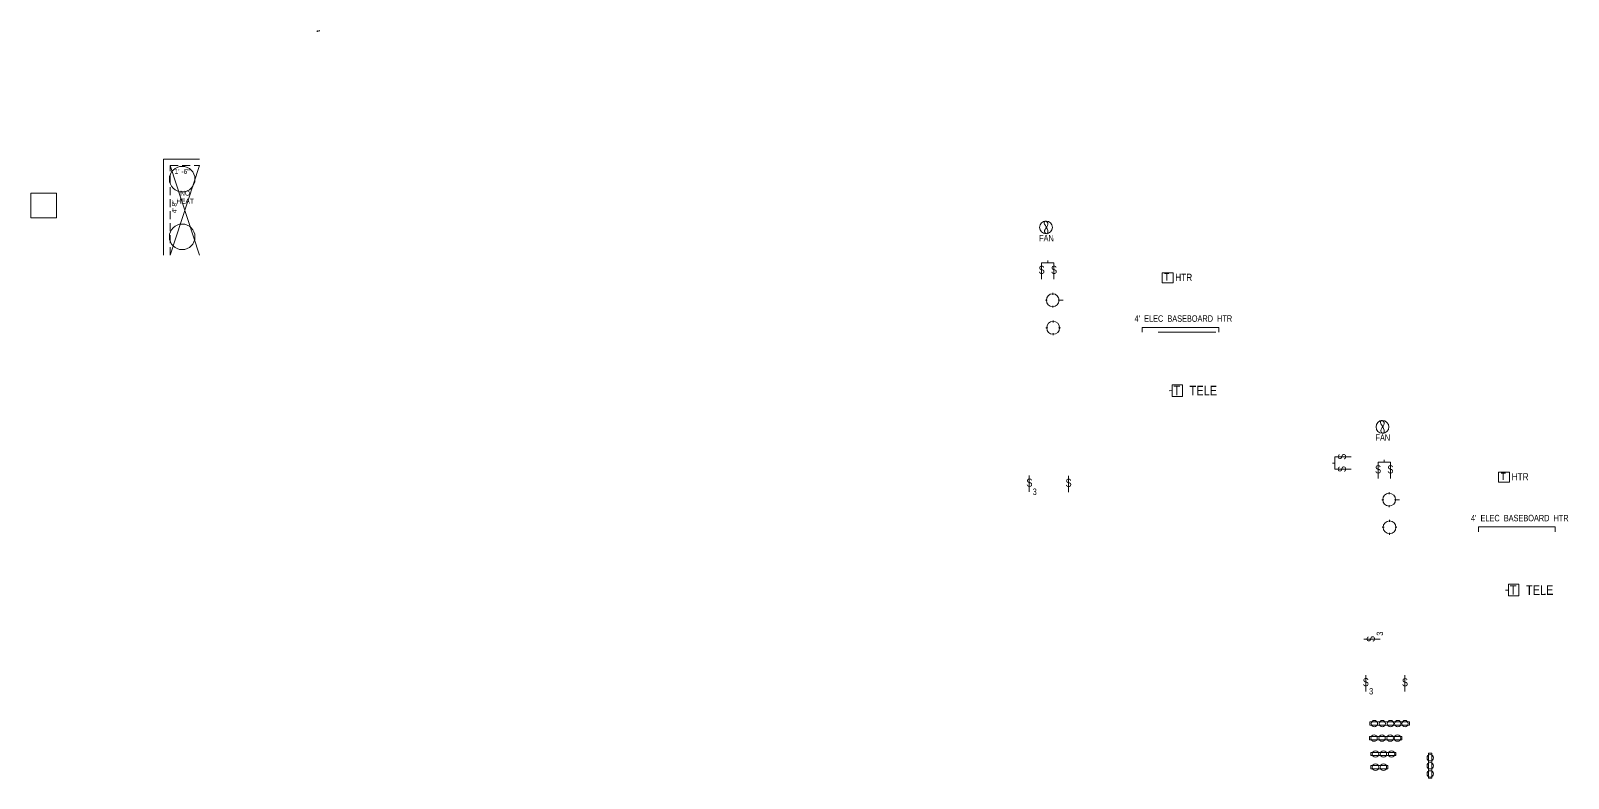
# Model space of a CAD drawing. Header units: inches. Extents: x -243 to 1653, y -808 to 1341.
# Drawn here: x 693 to 1653, y 344 to 811 of the extents above; entities that cross this region are included whole.
import ezdxf

# ---------------------------------------------------------------- set-up
doc = ezdxf.new("R2010")
doc.units = ezdxf.units.IN
doc.header["$MEASUREMENT"] = 0
doc.linetypes.add('DASHDOT2', pattern=[0.5, 0.25, -0.125, 0, -0.125])
doc.linetypes.add('HIDDEN', pattern=[0.375, 0.25, -0.125])
for name, color, linetype, lineweight in [('ELEC SYMBOLS', 7, 'Continuous', 20), ('HVAC', 1, 'Continuous', 20), ('NEW FOOTING', 6, 'Continuous', 30), ('PLUMBING', 5, 'Continuous', 20), ('WALL FRAMING', 7, 'Continuous', 30)]:
    doc.layers.add(name, color=color, linetype=linetype, lineweight=lineweight)
for name, color, linetype in [('LLPLUMBING', 102, 'Continuous'), ('SETBACK', 1, 'DASHDOT2'), ('TEXT80', 15, 'Continuous')]:
    doc.layers.add(name, color=color, linetype=linetype)
doc.styles.add('ARCHENT', font='technical.ttf', dxfattribs={"height": 6})

msp = doc.modelspace()

# ---------------------------------------------------------------- linework, layer by layer
at = {"layer": 'ELEC SYMBOLS', "color": 6, "linetype": 'Continuous', "lineweight": 20, "ltscale": 150}
for p, q in [((1324.14, 666.19), (1324.14, 655.98)), ((1331.85, 666.19), (1331.85, 655.98)), ((1331.85, 666.19), (1331.85, 655.98)), ((1326.75, 625.59), (1327.95, 625.59)), ((1331.35, 628.99), (1331.35, 630.19)), ((1334.75, 625.59), (1335.95, 625.59)), ((1331.35, 620.99), (1331.35, 622.19)), ((1507.34, 545.07), (1517.55, 545.07)), ((1507.34, 545.07), (1517.55, 545.07)), ((1534.27, 541.68), (1534.27, 531.47)), ((1541.99, 541.68), (1541.99, 531.47)), ((1541.99, 541.68), (1541.99, 531.47)), ((1316.47, 533.34), (1316.47, 523.13)), ((1340.94, 533.25), (1340.94, 523.04)), ((1507.34, 537.36), (1517.55, 537.36)), ((1536.89, 501.08), (1538.08, 501.08)), ((1541.48, 504.48), (1541.48, 505.68)), ((1544.89, 501.08), (1546.08, 501.08)), ((1541.48, 496.48), (1541.48, 497.68)), ((1525.38, 431.34), (1535.59, 431.34)), ((1526.61, 408.83), (1526.61, 398.62)), ((1551.07, 408.74), (1551.07, 398.53)), ((1553.87, 379.57), (1529.15, 379.57)), ((1529.15, 379.57), (1529.15, 377.57)), ((1553.87, 377.57), (1529.15, 377.57)), ((1553.87, 379.57), (1553.87, 377.57)), ((1549.15, 370.53), (1528.96, 370.53)), ((1528.96, 370.53), (1528.96, 368.53)), ((1549.15, 368.53), (1528.96, 368.53)), ((1549.15, 370.53), (1549.15, 368.53)), ((1545.45, 360.59), (1529.84, 360.59)), ((1529.84, 360.59), (1529.84, 358.59)), ((1545.45, 358.59), (1529.84, 358.59)), ((1545.45, 360.59), (1545.45, 358.59)), ((1565.89, 344.47), (1565.89, 360.09)), ((1567.89, 360.09), (1565.89, 360.09)), ((1567.89, 344.47), (1567.89, 360.09)), ((1540.41, 352.38), (1529.84, 352.37)), ((1529.84, 352.37), (1529.84, 350.37)), ((1540.38, 350.37), (1529.84, 350.37)), ((1540.38, 352.37), (1540.38, 350.37)), ((1567.89, 344.47), (1565.89, 344.47))]:
    msp.add_line(p, q, dxfattribs=at)
at = {"layer": 'ELEC SYMBOLS', "color": 6, "linetype": 'Continuous', "lineweight": 9, "ltscale": 150}
for p, q in [((1331.1, 646.23), (1331.1, 647.43)), ((1327.7, 642.83), (1326.5, 642.83)), ((1331.1, 638.23), (1331.1, 639.43)), ((1337.58, 642.83), (1334.5, 642.83)), ((1541.23, 521.72), (1541.23, 522.92)), ((1537.83, 518.32), (1536.64, 518.32)), ((1541.23, 513.72), (1541.23, 514.92)), ((1547.71, 518.32), (1544.64, 518.32))]:
    msp.add_line(p, q, dxfattribs=at)
at = {"layer": 'ELEC SYMBOLS', "color": 6, "lineweight": 20, "ltscale": 15}
for centre in [(1326.91, 688.27), (1331.1, 642.83), (1331.35, 625.59), (1537.05, 563.77), (1541.23, 518.32), (1541.48, 501.08)]:
    msp.add_circle(centre, 4, dxfattribs=at)
at = {"layer": 'ELEC SYMBOLS', "color": 6, "linetype": 'Continuous', "lineweight": 20, "ltscale": 150}
for centre in [(1532.01, 378.57), (1536.99, 378.57), (1542.06, 378.57), (1546.63, 378.57), (1551.16, 378.57), (1531.82, 369.53), (1536.8, 369.53), (1541.87, 369.53), (1546.44, 369.53), (1532.69, 359.59), (1537.67, 359.59), (1542.74, 359.59), (1566.89, 357.23), (1532.69, 351.37), (1537.67, 351.37), (1566.89, 352.25), (1566.89, 347.18)]:
    msp.add_circle(centre, 2, dxfattribs=at)
for points in [[(1326.83, 692.27), (1326.07, 692.04), (1328.04, 685.26), (1327.56, 684.31), (1326.28, 684.86), (1327.97, 691.03), (1327.16, 692.04), (1326.83, 692.27)], [(1536.96, 567.76), (1536.21, 567.53), (1538.17, 560.75), (1537.7, 559.81), (1536.41, 560.35), (1538.11, 566.52), (1537.29, 567.53), (1536.96, 567.76)]]:
    msp.add_spline(points, degree=3, dxfattribs=at)
at = {"layer": 'HVAC', "lineweight": 20, "ltscale": 15}
for p, q in [((1399.5, 659.95), (1399.5, 653.7)), ((1406.24, 659.95), (1399.5, 659.95)), ((1399.5, 653.7), (1406.24, 653.7)), ((1406.24, 653.7), (1406.24, 659.95)), ((1386.89, 622.84), (1386.89, 625.84)), ((1386.91, 625.83), (1434.89, 625.84)), ((1434.89, 622.84), (1434.89, 625.84)), ((1609.63, 535.44), (1609.63, 529.19)), ((1616.37, 535.44), (1609.63, 535.44)), ((1609.63, 529.19), (1616.37, 529.19)), ((1616.37, 529.19), (1616.37, 535.44)), ((1597.03, 498.33), (1597.03, 501.33)), ((1597.04, 501.32), (1645.03, 501.33)), ((1645.03, 498.33), (1645.03, 501.33))]:
    msp.add_line(p, q, dxfattribs=at)
at = {"layer": 'LLPLUMBING', "color": 3, "linetype": 'Continuous', "lineweight": 20, "ltscale": 20}
for p, q in [((775.73, 670.9), (775.74, 730.9)), ((775.74, 730.9), (798.24, 730.9))]:
    msp.add_line(p, q, dxfattribs=at)
at = {"layer": 'LLPLUMBING', "color": 3, "linetype": 'HIDDEN', "lineweight": 20, "ltscale": 20}
for p, q in [((779.73, 670.9), (779.74, 726.9)), ((779.74, 726.9), (798.24, 726.9))]:
    msp.add_line(p, q, dxfattribs=at)
at = {"layer": 'NEW FOOTING', "color": 3, "linetype": 'Continuous', "lineweight": 9, "ltscale": 20}
for p, q in [((798.24, 726.9), (779.73, 670.9)), ((779.74, 726.9), (798.24, 670.9))]:
    msp.add_line(p, q, dxfattribs=at)
at = {"layer": 'PLUMBING', "color": 3, "linetype": 'Continuous', "lineweight": 20, "ltscale": 15}
for p, q in [((692.74, 694.2), (692.74, 709.6)), ((692.74, 709.6), (708.74, 709.6)), ((708.74, 694.2), (708.74, 709.6)), ((692.74, 694.2), (708.74, 694.2))]:
    msp.add_line(p, q, dxfattribs=at)
for centre in [(787.33, 718.39), (787.32, 682.39)]:
    msp.add_circle(centre, 8, dxfattribs=at)
at = {"layer": 'SETBACK'}
msp.add_line((873.31, 811.01), (871.33, 810.53), dxfattribs=at)
at = {"layer": 'WALL FRAMING', "color": 6, "linetype": 'Continuous', "lineweight": 9, "ltscale": 150}
for p, q in [((1324.14, 666.19), (1331.85, 666.19)), ((1328, 666.19), (1328, 667.62)), ((1507.34, 541.21), (1505.91, 541.21)), ((1507.34, 537.36), (1507.34, 545.07)), ((1534.27, 541.68), (1541.99, 541.68)), ((1538.13, 541.68), (1538.13, 543.11))]:
    msp.add_line(p, q, dxfattribs=at)
at = {"layer": 'WALL FRAMING', "lineweight": 9, "ltscale": 15}
msp.add_line((1432.93, 622.87), (1396.93, 622.87), dxfattribs=at)
at = {"layer": 'WALL FRAMING', "color": 7, "linetype": 'Continuous', "lineweight": 9, "ltscale": 150}
for p, q in [((1405.73, 586.41), (1403.72, 586.34)), ((1412.05, 590.06), (1405.73, 590.02)), ((1405.73, 590.02), (1405.73, 582.79)), ((1412.05, 582.79), (1412.05, 590.06)), ((1405.73, 582.79), (1412.05, 582.79)), ((1615.87, 461.9), (1613.85, 461.83)), ((1622.18, 465.55), (1615.87, 465.51)), ((1615.87, 465.51), (1615.87, 458.29)), ((1622.18, 458.29), (1622.18, 465.55)), ((1615.87, 458.29), (1622.18, 458.29))]:
    msp.add_line(p, q, dxfattribs=at)

# ---------------------------------------------------------------- texts
at = {"layer": 'PLUMBING', "insert": (779.99, 701.08), "char_height": 3, "width": 360.0625, "attachment_point": 5, "rotation": 90.03277, "style": 'ARCHENT'}
msp.add_mtext('\\A1;{\\C7;\\P\\C3;4\' 8"}', dxfattribs=at)
at = {"layer": 'TEXT80', "color": 3, "char_height": 3, "width": 360.0625, "attachment_point": 5, "rotation": 0.03277, "style": 'ARCHENT'}
for s, insert in [('\\A1;{\\C7;\\P}1\' -6"', (787.25, 725.67)), ('\\A1;{\\C7;\\P}NO\\PHEAT', (789.16, 709.67))]:
    msp.add_mtext(s, dxfattribs=dict(at, insert=insert))
at = {"layer": 'TEXT80', "attachment_point": 5, "rotation": 0.03277, "style": 'ARCHENT'}
for s, insert, char_height, width in [('{\\C7;FAN}', (1327.16, 681.58), 4, 360.0625), ('{\\C7;T}', (1402.35, 657.37), 4.5, 270.0469), ('{\\C7;HTR}', (1412.92, 657.12), 4.5, 270.0469), ('{\\C7;T}', (1408.59, 586.46), 6, 360.0625), ('{\\C7;TELE}', (1425.15, 586.41), 6, 360.0625), ('{\\C7;FAN}', (1537.29, 557.07), 4, 360.0625), ('{\\C7;T}', (1612.48, 532.86), 4.5, 270.0469), ('{\\C7;HTR}', (1623.06, 532.62), 4.5, 270.0469), ('{\\C7;T}', (1618.72, 461.95), 6, 360.0625), ('{\\C7;TELE}', (1635.29, 461.9), 6, 360.0625)]:
    msp.add_mtext(s, dxfattribs=dict(at, insert=insert, char_height=char_height, width=width))
at = {"layer": 'TEXT80', "color": 6, "width": 360.0625, "attachment_point": 5, "style": 'ARCHENT'}
for s, insert, char_height, rotation in [('{\\C7; }S', (1323.39, 661.75), 5, 0.03277), ('{\\C7; }S', (1331.11, 661.75), 5, 0.03277), ('{\\C7; }S', (1511.79, 544.33), 5, 90.03277), ('{\\C7; }S', (1511.79, 536.61), 5, 90.03277), ('{\\C7; }S', (1533.53, 537.24), 5, 0.03277), ('{\\C7; }S', (1541.24, 537.24), 5, 0.03277), ('{\\C7; }S', (1315.73, 528.9), 5, 0.03277), ('{\\C7; }S', (1340.19, 528.81), 5, 0.03277), ('3', (1319.84, 523.27), 4, 0.03277), ('{\\C7; }S', (1529.82, 430.59), 5, 90.03277), ('3', (1535.45, 434.71), 4, 90.03277), ('{\\C7; }S', (1525.86, 404.39), 5, 0.03277), ('{\\C7; }S', (1550.33, 404.3), 5, 0.03277), ('3', (1529.98, 398.76), 4, 0.03277)]:
    msp.add_mtext(s, dxfattribs=dict(at, insert=insert, char_height=char_height, rotation=rotation))
at = {"layer": 'TEXT80', "color": 1, "char_height": 4, "width": 360.0625, "attachment_point": 5, "rotation": 0.03277, "style": 'ARCHENT'}
for insert in [(1412.7, 631.34), (1622.83, 506.83)]:
    msp.add_mtext("{\\C7;4'  ELEC  BASEBOARD  HTR}", dxfattribs=dict(at, insert=insert))

doc.saveas('drawing.dxf')
